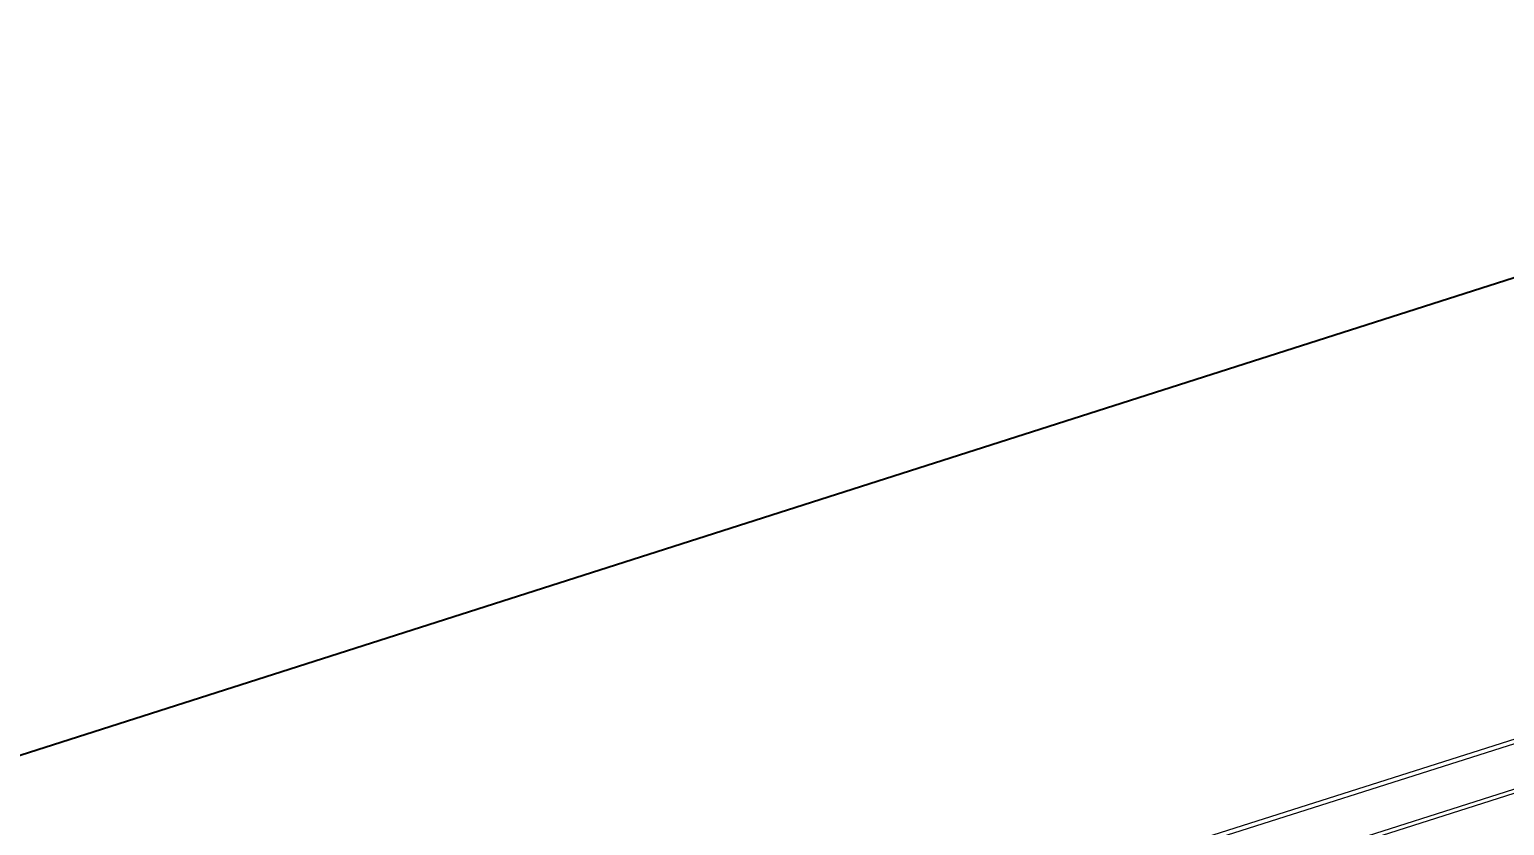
# Model space of a CAD drawing. Header units: millimetres. Extents: x -1970 to 34302, y -65268 to 6837.
# Drawn here: x 4290 to 6428, y 2188 to 3341 of the extents above; entities that cross this region are included whole.
import ezdxf

# ---------------------------------------------------------------- set-up
doc = ezdxf.new("R2010")
doc.units = ezdxf.units.MM
doc.layers.add('COTAS_P', color=1, linetype='Continuous', lineweight=0)
doc.layers.add('lateral_C01', color=7, linetype='Continuous', lineweight=0)
doc.dimstyles.new('R19_100', dxfattribs={"dimtxt": 250, "dimasz": 150, "dimexe": 150, "dimexo": 80, "dimgap": 100, "dimtad": 1, "dimtih": 1, "dimtoh": 1, "dimdsep": 46, "dimcen": 0.09, "dimadec": 0, "dimazin": 0, "dimtfac": 1, "dimtdec": 4, "dimtofl": 0, "dimtmove": 0, "dimatfit": 3, "dimfxl": 1, "dimtolj": 1, "dimtzin": 0, "dimarcsym": 0})

# ---------------------------------------------------------------- blocks, each defined once
blk = doc.blocks.new('*D0')
at = {"layer": 'COTAS_P', "color": 0, "lineweight": -2, "transparency": 16777216}
for p, q in [((10965.3, 3566.3), (10670, 4490.2)), ((1814.1, 1503), (10572.8, 4301.7)), ((1920.8, 676.2), (1625.5, 1600.2))]:
    blk.add_line(p, q, dxfattribs=at)
at = {"layer": 'COTAS_P', "color": 0, "transparency": 16777216}
for points in [[(10565.2, 4325.5), (10580.4, 4277.9), (10715.7, 4347.4)], [(1806.5, 1526.8), (1821.7, 1479.1), (1671.2, 1457.3)]]:
    blk.add_solid(points, dxfattribs=at)
at = {"layer": 'Defpoints', "color": 0, "transparency": 16777216}
for p in [(10715.7, 4347.4), (10989.6, 3490.1), (1945.1, 600)]:
    blk.add_point(p, dxfattribs=at)

msp = doc.modelspace()

# ---------------------------------------------------------------- linework, layer by layer
at = {"layer": 'lateral_C01'}
for p, q in [((6513.744, 2335.635), (5579.735, 2038.939)), ((5581.551, 2033.22), (6515.561, 2329.917)), ((5600.573, 1973.34), (6534.582, 2270.036)), ((6536.399, 2264.318), (5602.389, 1967.621))]:
    msp.add_line(p, q, dxfattribs=at)

# ---------------------------------------------------------------- dimensions: what is measured, and where the dimension line sits
at = {"layer": 'COTAS_P'}
dim = msp.add_aligned_dim(p1=(1945.131, 600), p2=(10989.61, 3490.056), distance=900, text='<> P', dimstyle='R19_100', dxfattribs=at)
dim.commit()
dim.dimension.update_dxf_attribs({"geometry": '*D0', "text_midpoint": (6193.431, 2902.324)})

doc.saveas('drawing.dxf')
